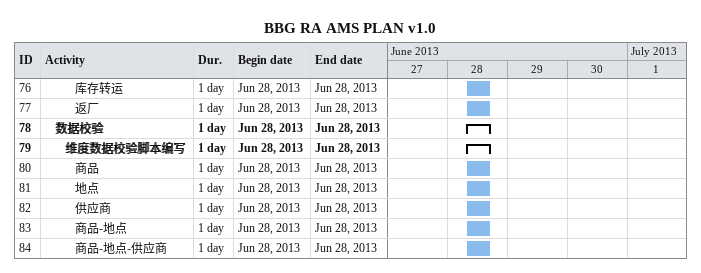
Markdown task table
BBG RA AMS PLAN v1.0

| ID | Level | Task | Duration | Start | Finish |
|---|---|---|---|---|---|
| 76 | 4 | 库存转运 | 1d | 2013-06-28 | 2013-06-28 |
| 77 | 4 | 返厂 | 1d | 2013-06-28 | 2013-06-28 |
| 78 | 2 | **数据校验** | 1d | 2013-06-28 | 2013-06-28 |
| 79 | 3 | **维度数据校验脚本编写** | 1d | 2013-06-28 | 2013-06-28 |
| 80 | 4 | 商品 | 1d | 2013-06-28 | 2013-06-28 |
| 81 | 4 | 地点 | 1d | 2013-06-28 | 2013-06-28 |
| 82 | 4 | 供应商 | 1d | 2013-06-28 | 2013-06-28 |
| 83 | 4 | 商品-地点 | 1d | 2013-06-28 | 2013-06-28 |
| 84 | 4 | 商品-地点-供应商 | 1d | 2013-06-28 | 2013-06-28 |
